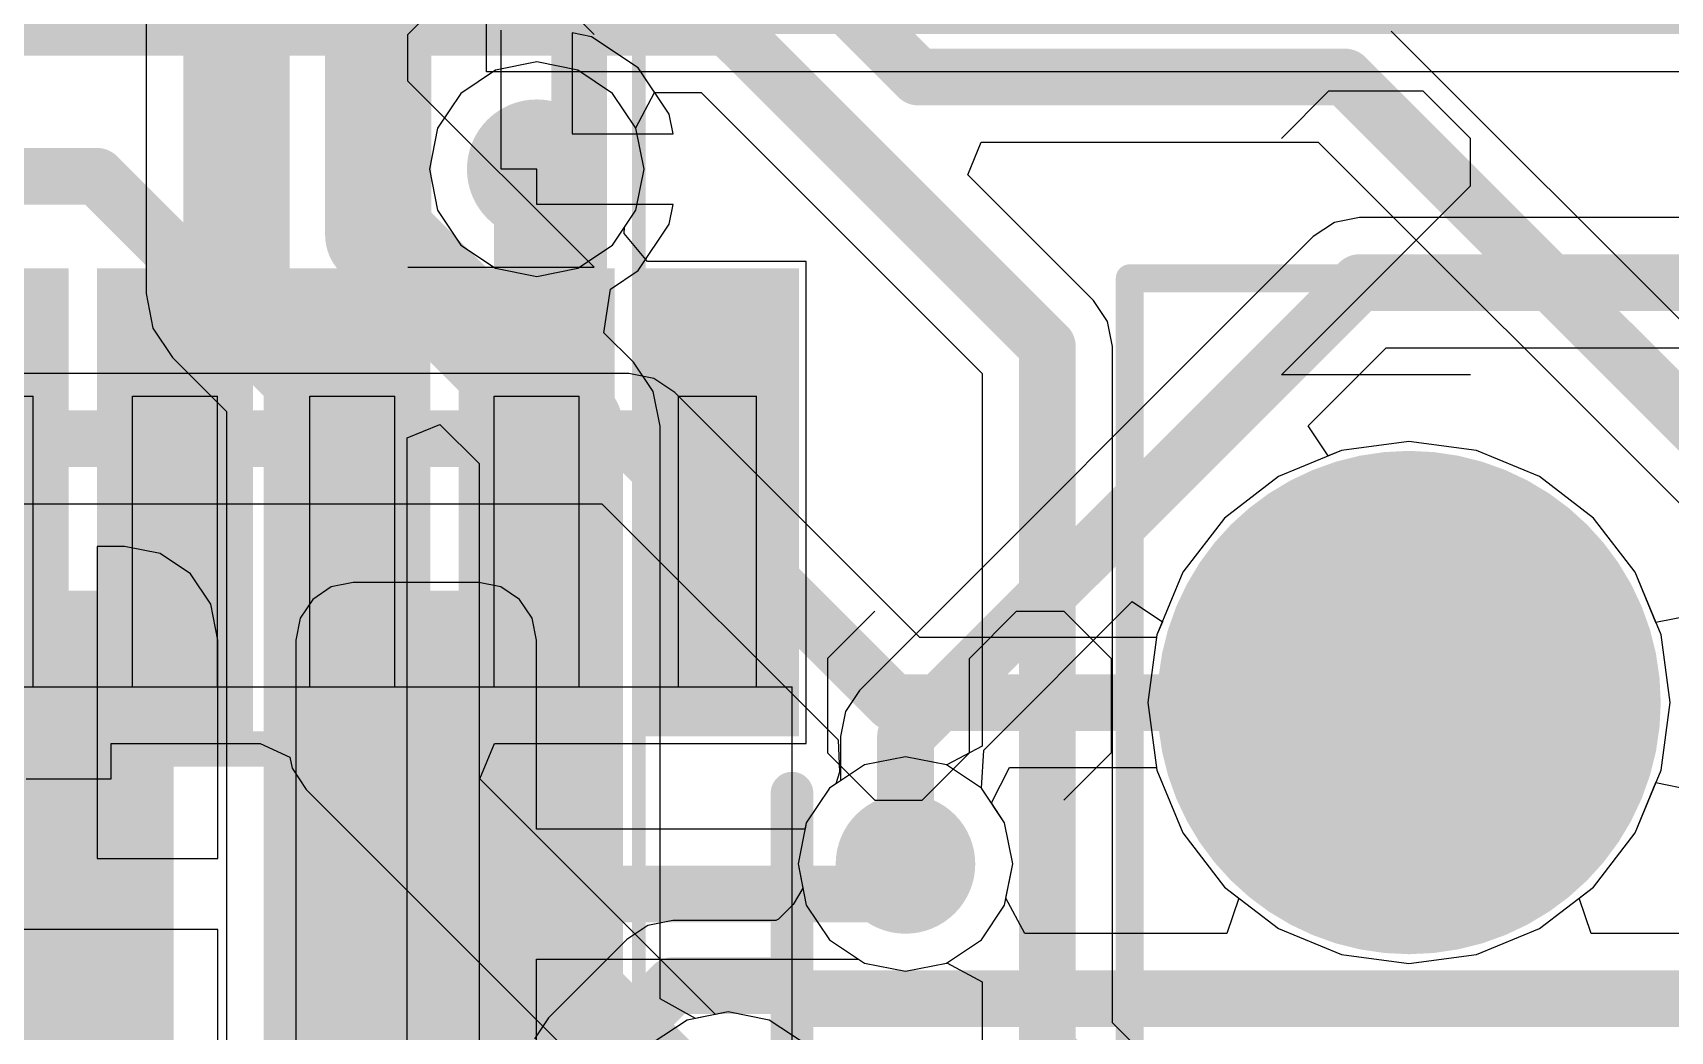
# Model space of a CAD drawing. Header units: millimetres. Extents: x 3.6 to 6.79, y 1.07 to 2.73.
# Drawn here: x 6.0869 to 6.3178, y 1.9534 to 2.0942 of the extents above; entities that cross this region are included whole.
import ezdxf

# ---------------------------------------------------------------- set-up
doc = ezdxf.new("R2010")
doc.units = ezdxf.units.MM
doc.header["$MEASUREMENT"] = 0
for name, color, linetype in [('BottomLayer', 5, 'Continuous'), ('BottomOverlay', 54, 'Continuous'), ('BottomPaste', 16, 'Continuous'), ('BottomSolder', 6, 'Continuous'), ('Mechanical13', 56, 'Continuous'), ('Mechanical15', 56, 'Continuous'), ('MidLayer1', 16, 'Continuous'), ('MidLayer2', 76, 'Continuous'), ('MultiLayer', 9, 'Continuous'), ('PadHoleLayer', 156, 'Continuous'), ('TopLayer', 1, 'Continuous'), ('TopOverlay', 2, 'Continuous'), ('TopPaste', 8, 'Continuous'), ('TopSolder', 216, 'Continuous'), ('ViaHoleLayer', 16, 'Continuous')]:
    doc.layers.add(name, color=color, linetype=linetype)

# ---------------------------------------------------------------- blocks, each defined once
blk = doc.blocks.new('61031621121_B_12')
at = {"layer": 'BottomOverlay'}
for p, q in [((0.12205, -0.39187), (0.12205, -0.41811)), ((0.12205, -0.41811), (0.14829, -0.39187)), ((0.14829, -0.39187), (0.15485, -0.39187)), ((0.15485, -0.39187), (0.1614, -0.39843)), ((0.1614, -0.41155), (0.15485, -0.41811))]:
    blk.add_line(p, q, dxfattribs=at)
blk = doc.blocks.new('JP3_D2C_B_114')
at = {"layer": 'BottomLayer', "const_width": 0.0315}
blk.add_lwpolyline([(-0.11575, -0.05, 1), (-0.08425, -0.05, 1)], format="xyb", close=True, dxfattribs=at)
at = {"layer": 'BottomSolder', "const_width": 0.0355}
blk.add_lwpolyline([(-0.11775, -0.05, 1), (-0.08225, -0.05, 1)], format="xyb", close=True, dxfattribs=at)
at = {"layer": 'Mechanical15', "const_width": 0.00394}
for points in [[(-0.15984, -0.08937), (-0.15984, 0.45512)], [(0.15984, -0.08937), (-0.15984, -0.08937)]]:
    blk.add_lwpolyline(points, dxfattribs=at)
at = {"layer": 'Mechanical15', "const_width": 0.00197}
blk.add_lwpolyline([(-0.16083, -0.08937, 1), (-0.15886, -0.08937, 1)], format="xyb", close=True, dxfattribs=at)
blk.add_lwpolyline([(-0.16083, -0.08937, 1), (-0.15886, -0.08937, 1)], format="xyb", close=True, dxfattribs=at)
at = {"layer": 'MidLayer1', "const_width": 0.0315}
blk.add_lwpolyline([(-0.11575, -0.05, 1), (-0.08425, -0.05, 1)], format="xyb", close=True, dxfattribs=at)
at = {"layer": 'MidLayer2', "const_width": 0.0315}
blk.add_lwpolyline([(-0.11575, -0.05, 1), (-0.08425, -0.05, 1)], format="xyb", close=True, dxfattribs=at)
at = {"layer": 'MultiLayer', "const_width": 0.0315}
blk.add_lwpolyline([(-0.11575, -0.05, 1), (-0.08425, -0.05, 1)], format="xyb", close=True, dxfattribs=at)
at = {"layer": 'PadHoleLayer', "const_width": 0.02165}
blk.add_lwpolyline([(-0.11083, -0.05, 1), (-0.08917, -0.05, 1)], format="xyb", close=True, dxfattribs=at)
at = {"layer": 'TopLayer', "const_width": 0.0315}
blk.add_lwpolyline([(-0.11575, -0.05, 1), (-0.08425, -0.05, 1)], format="xyb", close=True, dxfattribs=at)
at = {"layer": 'TopSolder', "const_width": 0.0355}
blk.add_lwpolyline([(-0.11775, -0.05, 1), (-0.08225, -0.05, 1)], format="xyb", close=True, dxfattribs=at)
blk = doc.blocks.new('SAMTEC_FTS_108_04_X_D_116')
at = {"layer": 'Mechanical15'}
for p, q in [((-0.22697, -0.09449), (-0.22697, 0.09449)), ((0.22697, -0.09449), (-0.22697, -0.09449))]:
    blk.add_line(p, q, dxfattribs=at)
at = {"layer": 'TopOverlay', "const_width": 0.00787}
for points in [[(-0.21772, -0.08524), (-0.21772, 0.08524)], [(-0.21772, -0.08524), (0.21772, -0.08524)]]:
    blk.add_lwpolyline(points, dxfattribs=at)
at = {"layer": 'TopOverlay', "const_width": 0.00394}
blk.add_lwpolyline([(-0.21968, -0.08524, 1), (-0.21575, -0.08524, 1)], format="xyb", close=True, dxfattribs=at)
blk.add_lwpolyline([(-0.21968, -0.08524, 1), (-0.21575, -0.08524, 1)], format="xyb", close=True, dxfattribs=at)
blk = doc.blocks.new('SOP65P640X110_16N_146')
at = {"layer": 'Mechanical13'}
for points in [[(0.089, 0.1), (0.089, -0.1)], [(0.089, 0.019), (0.089, 0.007)], [(0.13, 0.019), (0.13, 0.007)], [(0.089, 0.007), (0.13, 0.007)], [(0.089, -0.007), (0.13, -0.007)], [(0.089, -0.007), (0.089, -0.019)], [(0.13, -0.007), (0.13, -0.019)], [(0.089, -0.019), (0.13, -0.019)], [(0.089, -0.032), (0.13, -0.032)], [(0.089, -0.032), (0.089, -0.044)], [(0.13, -0.032), (0.13, -0.044)], [(0.089, -0.044), (0.13, -0.044)], [(0.089, -0.058), (0.13, -0.058)], [(0.089, -0.058), (0.089, -0.07)], [(0.13, -0.058), (0.13, -0.07)], [(0.089, -0.07), (0.13, -0.07)], [(0.089, -0.084), (0.13, -0.084)], [(0.089, -0.084), (0.089, -0.095)], [(0.13, -0.084), (0.13, -0.095)], [(0.089, -0.095), (0.13, -0.095)], [(-0.089, -0.1), (0.089, -0.1)]]:
    blk.add_lwpolyline(points, dxfattribs=at)
for points in [[(0.089, 0.007, 1), (0.089, 0.007, 1)], [(0.089, 0.007, 1), (0.089, 0.007, 1)], [(0.13, 0.007, 1), (0.13, 0.007, 1)], [(0.13, 0.007, 1), (0.13, 0.007, 1)], [(0.089, -0.007, 1), (0.089, -0.007, 1)], [(0.089, -0.007, 1), (0.089, -0.007, 1)], [(0.13, -0.007, 1), (0.13, -0.007, 1)], [(0.13, -0.007, 1), (0.13, -0.007, 1)], [(0.089, -0.019, 1), (0.089, -0.019, 1)], [(0.089, -0.019, 1), (0.089, -0.019, 1)], [(0.13, -0.019, 1), (0.13, -0.019, 1)], [(0.13, -0.019, 1), (0.13, -0.019, 1)], [(0.089, -0.032, 1), (0.089, -0.032, 1)], [(0.089, -0.032, 1), (0.089, -0.032, 1)], [(0.13, -0.032, 1), (0.13, -0.032, 1)], [(0.13, -0.032, 1), (0.13, -0.032, 1)], [(0.089, -0.044, 1), (0.089, -0.044, 1)], [(0.089, -0.044, 1), (0.089, -0.044, 1)], [(0.13, -0.044, 1), (0.13, -0.044, 1)], [(0.13, -0.044, 1), (0.13, -0.044, 1)], [(0.089, -0.058, 1), (0.089, -0.058, 1)], [(0.089, -0.058, 1), (0.089, -0.058, 1)], [(0.13, -0.058, 1), (0.13, -0.058, 1)], [(0.13, -0.058, 1), (0.13, -0.058, 1)], [(0.089, -0.07, 1), (0.089, -0.07, 1)], [(0.089, -0.07, 1), (0.089, -0.07, 1)], [(0.13, -0.07, 1), (0.13, -0.07, 1)], [(0.13, -0.07, 1), (0.13, -0.07, 1)], [(0.089, -0.084, 1), (0.089, -0.084, 1)], [(0.089, -0.084, 1), (0.089, -0.084, 1)], [(0.13, -0.084, 1), (0.13, -0.084, 1)], [(0.13, -0.084, 1), (0.13, -0.084, 1)], [(0.089, -0.095, 1), (0.089, -0.095, 1)], [(0.089, -0.095, 1), (0.089, -0.095, 1)], [(0.13, -0.095, 1), (0.13, -0.095, 1)], [(0.13, -0.095, 1), (0.13, -0.095, 1)], [(0.089, -0.1, 1), (0.089, -0.1, 1)], [(0.089, -0.1, 1), (0.089, -0.1, 1)]]:
    blk.add_lwpolyline(points, format="xyb", close=True, dxfattribs=at)
at = {"layer": 'TopLayer'}
for points in [[(0.086, 0.006), (0.144, 0.006), (0.086, 0.02), (0.144, 0.02)], [(0.086, -0.02), (0.144, -0.02), (0.086, -0.006), (0.144, -0.006)], [(0.086, -0.045), (0.144, -0.045), (0.086, -0.031), (0.144, -0.031)], [(0.086, -0.071), (0.144, -0.071), (0.086, -0.057), (0.144, -0.057)], [(0.086, -0.097), (0.144, -0.097), (0.086, -0.083), (0.144, -0.083)]]:
    blk.add_solid(points, dxfattribs=at)
at = {"layer": 'TopOverlay', "const_width": 0.006}
blk.add_lwpolyline([(-0.074, -0.1), (0.074, -0.1)], dxfattribs=at)
at = {"layer": 'TopOverlay', "const_width": 0.003}
blk.add_lwpolyline([(0.0725, -0.1, 1), (0.0755, -0.1, 1)], format="xyb", close=True, dxfattribs=at)
at = {"layer": 'TopPaste'}
for points in [[(0.086, 0.006), (0.144, 0.006), (0.086, 0.02), (0.144, 0.02)], [(0.086, -0.02), (0.144, -0.02), (0.086, -0.006), (0.144, -0.006)], [(0.086, -0.045), (0.144, -0.045), (0.086, -0.031), (0.144, -0.031)], [(0.086, -0.071), (0.144, -0.071), (0.086, -0.057), (0.144, -0.057)], [(0.086, -0.097), (0.144, -0.097), (0.086, -0.083), (0.144, -0.083)]]:
    blk.add_solid(points, dxfattribs=at)
at = {"layer": 'TopSolder'}
for points in [[(0.082, 0.002), (0.148, 0.002), (0.082, 0.024), (0.148, 0.024)], [(0.082, -0.024), (0.148, -0.024), (0.082, -0.002), (0.148, -0.002)], [(0.082, -0.049), (0.148, -0.049), (0.082, -0.027), (0.148, -0.027)], [(0.082, -0.075), (0.148, -0.075), (0.082, -0.053), (0.148, -0.053)], [(0.082, -0.101), (0.148, -0.101), (0.082, -0.079), (0.148, -0.079)]]:
    blk.add_solid(points, dxfattribs=at)
blk = doc.blocks.new('SOIC127P599X175_8N_B_158')
at = {"layer": 'BottomLayer', "const_width": 0.00295}
for points in [[(-0.06289, -0.03386, 1), (-0.05994, -0.03386, 1)], [(-0.06289, -0.06614, 1), (-0.05994, -0.06614, 1)], [(-0.06289, -0.08386, 1), (-0.05994, -0.08386, 1)]]:
    blk.add_lwpolyline(points, format="xyb", close=True, dxfattribs=at)
at = {"layer": 'BottomLayer'}
for points in [[(-0.13307, -0.03681), (-0.06142, -0.03681), (-0.13307, -0.01319), (-0.06142, -0.01319)], [(-0.13602, -0.03386), (-0.05846, -0.03386), (-0.13602, -0.01614), (-0.05846, -0.01614)], [(-0.13307, -0.08681), (-0.06142, -0.08681), (-0.13307, -0.06319), (-0.06142, -0.06319)], [(-0.13602, -0.08386), (-0.05846, -0.08386), (-0.13602, -0.06614), (-0.05846, -0.06614)]]:
    blk.add_solid(points, dxfattribs=at)
at = {"layer": 'BottomOverlay', "const_width": 0.005}
blk.add_lwpolyline([(-0.07677, -0.09941), (0.07677, -0.09941)], dxfattribs=at)
at = {"layer": 'BottomOverlay', "const_width": 0.0025}
blk.add_lwpolyline([(-0.07802, -0.09941, 1), (-0.07552, -0.09941, 1)], format="xyb", close=True, dxfattribs=at)
at = {"layer": 'BottomPaste', "const_width": 0.00295}
for points in [[(-0.06289, -0.03386, 1), (-0.05994, -0.03386, 1)], [(-0.06289, -0.06614, 1), (-0.05994, -0.06614, 1)], [(-0.06289, -0.08386, 1), (-0.05994, -0.08386, 1)]]:
    blk.add_lwpolyline(points, format="xyb", close=True, dxfattribs=at)
at = {"layer": 'BottomPaste'}
for points in [[(-0.13307, -0.03681), (-0.06142, -0.03681), (-0.13307, -0.01319), (-0.06142, -0.01319)], [(-0.13602, -0.03386), (-0.05846, -0.03386), (-0.13602, -0.01614), (-0.05846, -0.01614)], [(-0.13307, -0.08681), (-0.06142, -0.08681), (-0.13307, -0.06319), (-0.06142, -0.06319)], [(-0.13602, -0.08386), (-0.05846, -0.08386), (-0.13602, -0.06614), (-0.05846, -0.06614)]]:
    blk.add_solid(points, dxfattribs=at)
at = {"layer": 'BottomSolder', "const_width": 0.00695}
for points in [[(-0.06489, -0.01614, 1), (-0.05794, -0.01614, 1)], [(-0.06489, -0.03386, 1), (-0.05794, -0.03386, 1)], [(-0.06489, -0.06614, 1), (-0.05794, -0.06614, 1)], [(-0.06489, -0.08386, 1), (-0.05794, -0.08386, 1)]]:
    blk.add_lwpolyline(points, format="xyb", close=True, dxfattribs=at)
at = {"layer": 'BottomSolder'}
for points in [[(-0.13307, -0.04081), (-0.06142, -0.04081), (-0.13307, -0.00919), (-0.06142, -0.00919)], [(-0.14002, -0.03386), (-0.05446, -0.03386), (-0.14002, -0.01614), (-0.05446, -0.01614)], [(-0.13307, -0.09081), (-0.06142, -0.09081), (-0.13307, -0.05919), (-0.06142, -0.05919)], [(-0.14002, -0.08386), (-0.05446, -0.08386), (-0.14002, -0.06614), (-0.05446, -0.06614)]]:
    blk.add_solid(points, dxfattribs=at)
at = {"layer": 'Mechanical13', "const_width": 0.005}
for points in [[(-0.07677, 0.09656), (-0.07677, -0.09656)], [(-0.07677, -0.09656), (0.07677, -0.09656)]]:
    blk.add_lwpolyline(points, dxfattribs=at)
at = {"layer": 'Mechanical13', "const_width": 0.0025}
blk.add_lwpolyline([(-0.07802, -0.09656, 1), (-0.07552, -0.09656, 1)], format="xyb", close=True, dxfattribs=at)
blk.add_lwpolyline([(-0.07802, -0.09656, 1), (-0.07552, -0.09656, 1)], format="xyb", close=True, dxfattribs=at)
at = {"layer": 'Mechanical15', "const_width": 0.00197}
blk.add_lwpolyline([(-0.14587, -0.1064), (0.14587, -0.1064)], dxfattribs=at)

msp = doc.modelspace()

# ---------------------------------------------------------------- linework, layer by layer
at = {"layer": 'BottomLayer'}
for p, q in [((6.158, 2.09013), (6.15221, 2.08898)), ((6.16379, 2.08898), (6.158, 2.09013)), ((6.15221, 2.08898), (6.1473, 2.0857)), ((6.1687, 2.0857), (6.16379, 2.08898)), ((6.1473, 2.0857), (6.14402, 2.08079)), ((6.17198, 2.08079), (6.1687, 2.0857)), ((6.14402, 2.08079), (6.14287, 2.075)), ((6.17313, 2.075), (6.17198, 2.08079)), ((6.14287, 2.075), (6.14402, 2.06921)), ((6.17198, 2.06921), (6.17313, 2.075)), ((6.14402, 2.06921), (6.1473, 2.0643)), ((6.1687, 2.0643), (6.17198, 2.06921)), ((6.1473, 2.0643), (6.15221, 2.06102)), ((6.16379, 2.06102), (6.1687, 2.0643)), ((6.15221, 2.06102), (6.158, 2.05987)), ((6.158, 2.05987), (6.16379, 2.06102)), ((6.171, 2.04618), (5.989, 2.04618)), ((6.17451, 2.04548), (6.171, 2.04618)), ((6.17749, 2.04349), (6.17451, 2.04548)), ((6.21203, 2.00895), (6.17749, 2.04349)), ((6.281, 2.03658), (6.27147, 2.03533)), ((6.29053, 2.03533), (6.281, 2.03658)), ((6.27147, 2.03533), (6.26259, 2.03165)), ((6.29941, 2.03165), (6.29053, 2.03533)), ((6.26259, 2.03165), (6.25497, 2.0258)), ((6.30703, 2.0258), (6.29941, 2.03165)), ((5.9928, 2.02782), (6.1672, 2.02782)), ((6.1672, 2.02782), (6.2005, 1.99452)), ((6.25497, 2.0258), (6.24912, 2.01818)), ((6.31288, 2.01818), (6.30703, 2.0258)), ((6.09986, 2.02179), (6.096, 2.02179)), ((6.096, 2.02179), (6.096, 1.97776)), ((6.10491, 2.02078), (6.09986, 2.02179)), ((6.1092, 2.01792), (6.10491, 2.02078)), ((6.24912, 2.01818), (6.24544, 2.0093)), ((6.31656, 2.0093), (6.31288, 2.01818)), ((6.11206, 2.01364), (6.1092, 2.01792)), ((6.12904, 2.01607), (6.12641, 2.01432)), ((6.13214, 2.01669), (6.12904, 2.01607)), ((6.14986, 2.01669), (6.13214, 2.01669)), ((6.15296, 2.01607), (6.14986, 2.01669)), ((6.15559, 2.01432), (6.15296, 2.01607)), ((6.11306, 2.00858), (6.11206, 2.01364)), ((6.12641, 2.01432), (6.12465, 2.01169)), ((6.15735, 2.01169), (6.15559, 2.01432)), ((6.12465, 2.01169), (6.12403, 2.00858)), ((6.15797, 2.00858), (6.15735, 2.01169)), ((6.2454, 2.00895), (6.21203, 2.00895)), ((6.24544, 2.0093), (6.2454, 2.00895)), ((6.31781, 1.99977), (6.31656, 2.0093)), ((6.11306, 1.97776), (6.11306, 2.00858)), ((6.12403, 2.00858), (6.12403, 1.93693)), ((6.15797, 1.98193), (6.15797, 2.00858)), ((6.31656, 1.99024), (6.31781, 1.99977)), ((6.2005, 1.99452), (6.20071, 1.98997)), ((6.22211, 1.9856), (6.22468, 1.9906)), ((6.22468, 1.9906), (6.2454, 1.9906)), ((6.2454, 1.9906), (6.24544, 1.99024)), ((6.2002, 1.9883), (6.1993, 1.9877)), ((6.20071, 1.98997), (6.2002, 1.9883)), ((6.24544, 1.99024), (6.24912, 1.98137)), ((6.31288, 1.98137), (6.31656, 1.99024)), ((6.1993, 1.9877), (6.19602, 1.98279)), ((6.22398, 1.98279), (6.22211, 1.9856)), ((6.19585, 1.98193), (6.15797, 1.98193)), ((6.19602, 1.98279), (6.19585, 1.98193)), ((6.22513, 1.977), (6.22398, 1.98279)), ((6.24912, 1.98137), (6.25497, 1.97374)), ((6.30703, 1.97374), (6.31288, 1.98137)), ((6.096, 1.97776), (6.11306, 1.97776)), ((6.22398, 1.97121), (6.22513, 1.977)), ((6.25497, 1.97374), (6.26259, 1.96789)), ((6.29941, 1.96789), (6.30703, 1.97374)), ((6.2207, 1.9663), (6.22398, 1.97121)), ((6.091, 1.96776), (6.06894, 1.96776)), ((6.11306, 1.96776), (6.091, 1.96776)), ((6.11306, 1.93693), (6.11306, 1.96776)), ((6.26259, 1.96789), (6.27147, 1.96422)), ((6.29053, 1.96422), (6.29941, 1.96789)), ((6.21579, 1.96302), (6.2207, 1.9663)), ((6.15797, 1.93693), (6.15797, 1.96358)), ((6.15797, 1.96358), (6.20337, 1.96358)), ((6.20337, 1.96358), (6.20421, 1.96302)), ((6.20421, 1.96302), (6.21, 1.96187)), ((6.21, 1.96187), (6.21579, 1.96302)), ((6.27147, 1.96422), (6.281, 1.96296)), ((6.281, 1.96296), (6.29053, 1.96422)), ((6.185, 1.95613), (6.17921, 1.95498)), ((6.19079, 1.95498), (6.185, 1.95613)), ((6.17921, 1.95498), (6.1743, 1.9517)), ((6.1957, 1.9517), (6.19079, 1.95498))]:
    msp.add_line(p, q, dxfattribs=at)
for points, const_width in [([(6.15308, 2.075, 1), (6.16292, 2.075, 1)], 0.00984), ([(6.169, 2.037, 1), (6.173, 2.037, 1)], 0.004), ([(6.169, 2.037, 1), (6.173, 2.037, 1)], 0.004), ([(6.20623, 1.99977, 1), (6.21023, 1.99977, 1)], 0.004), ([(6.20623, 1.99977, 1), (6.21023, 1.99977, 1)], 0.004), ([(6.279, 1.99977, 1), (6.283, 1.99977, 1)], 0.004), ([(6.20508, 1.977, 1), (6.21492, 1.977, 1)], 0.00984), ([(6.208, 1.977, 1), (6.212, 1.977, 1)], 0.004), ([(6.089, 1.97276, 1), (6.093, 1.97276, 1)], 0.004), ([(6.139, 1.97276, 1), (6.143, 1.97276, 1)], 0.004), ([(6.139, 1.97276, 1), (6.143, 1.97276, 1)], 0.004), ([(6.20376, 1.97276, 1), (6.20776, 1.97276, 1)], 0.004), ([(6.20376, 1.97276, 1), (6.20776, 1.97276, 1)], 0.004)]:
    msp.add_lwpolyline(points, format="xyb", close=True, dxfattribs=dict(at, const_width=const_width))
at = {"layer": 'BottomLayer', "const_width": 0.008}
for points in [[(5.989, 2.037), (6.171, 2.037)], [(6.171, 2.037), (6.20823, 1.99977)], [(6.20823, 1.99977), (6.281, 1.99977)], [(6.20576, 1.97276), (6.21, 1.977)], [(6.091, 1.912), (6.091, 1.97276)], [(6.141, 1.97276), (6.20576, 1.97276)], [(6.141, 1.885), (6.141, 1.97276)]]:
    msp.add_lwpolyline(points, dxfattribs=at)
at = {"layer": 'MidLayer1'}
for p, q in [((6.10291, 2.19006), (6.10291, 2.05746)), ((6.153, 2.075), (6.153, 2.09461)), ((6.16574, 2.09369), (6.163, 2.09424)), ((6.163, 2.09424), (6.163, 2.08)), ((6.17231, 2.08931), (6.16574, 2.09369)), ((6.17669, 2.08274), (6.17231, 2.08931)), ((6.17724, 2.08), (6.17669, 2.08274)), ((6.163, 2.08), (6.17724, 2.08)), ((6.158, 2.075), (6.153, 2.075)), ((6.158, 2.07), (6.158, 2.075)), ((6.17724, 2.07), (6.158, 2.07)), ((6.17669, 2.06726), (6.17724, 2.07)), ((6.17231, 2.06069), (6.17669, 2.06726)), ((6.27049, 2.06748), (6.26751, 2.06549)), ((6.274, 2.06818), (6.27049, 2.06748)), ((6.47, 2.06818), (6.274, 2.06818)), ((6.26751, 2.06549), (6.20351, 2.00149)), ((6.16841, 2.05809), (6.17231, 2.06069)), ((6.10291, 2.05746), (6.10388, 2.05258)), ((6.16748, 2.05194), (6.16841, 2.05809)), ((6.10388, 2.05258), (6.10665, 2.04845)), ((6.17167, 2.04776), (6.16748, 2.05194)), ((6.10665, 2.04845), (6.11426, 2.04084)), ((6.26677, 2.03879), (6.2778, 2.04982)), ((6.2778, 2.04982), (6.4662, 2.04982)), ((6.17443, 2.04362), (6.17167, 2.04776)), ((6.1754, 2.03875), (6.17443, 2.04362)), ((6.11426, 2.04084), (6.11426, 1.80229)), ((6.13974, 2.0371), (6.14436, 2.03901)), ((6.14436, 2.03901), (6.14991, 2.03347)), ((6.13974, 1.79701), (6.13974, 2.0371)), ((6.1754, 1.95799), (6.1754, 2.03875)), ((6.2696, 2.03455), (6.26677, 2.03879)), ((6.281, 2.03658), (6.27147, 2.03533)), ((6.29053, 2.03533), (6.281, 2.03658)), ((6.27147, 2.03533), (6.2696, 2.03455)), ((6.29941, 2.03165), (6.29053, 2.03533)), ((6.14991, 2.03347), (6.14991, 1.89534)), ((6.30703, 2.0258), (6.29941, 2.03165)), ((6.31288, 2.01818), (6.30703, 2.0258)), ((6.31656, 2.0093), (6.31288, 2.01818)), ((6.22104, 1.99306), (6.24198, 2.014)), ((6.24198, 2.014), (6.24622, 2.01117)), ((6.24622, 2.01117), (6.24544, 2.0093)), ((6.24544, 2.0093), (6.24419, 1.99977)), ((6.31781, 1.99977), (6.31656, 2.0093)), ((6.20351, 2.00149), (6.20152, 1.99851)), ((6.24419, 1.99977), (6.24544, 1.99024)), ((6.31656, 1.99024), (6.31781, 1.99977)), ((6.20152, 1.99851), (6.20082, 1.995)), ((6.20082, 1.995), (6.20082, 1.98872)), ((6.2207, 1.9877), (6.22104, 1.99306)), ((6.20082, 1.98872), (6.1993, 1.9877)), ((6.24544, 1.99024), (6.24912, 1.98137)), ((6.31288, 1.98137), (6.31656, 1.99024)), ((6.1993, 1.9877), (6.19602, 1.98279)), ((6.22398, 1.98279), (6.2207, 1.9877)), ((6.19602, 1.98279), (6.19487, 1.977)), ((6.22513, 1.977), (6.22398, 1.98279)), ((6.24912, 1.98137), (6.25497, 1.97374)), ((6.30703, 1.97374), (6.31288, 1.98137)), ((6.19487, 1.977), (6.19602, 1.97121)), ((6.22398, 1.97121), (6.22513, 1.977)), ((6.25497, 1.97374), (6.26259, 1.96789)), ((6.29941, 1.96789), (6.30703, 1.97374)), ((6.19602, 1.97121), (6.1993, 1.9663)), ((6.2207, 1.9663), (6.22398, 1.97121)), ((6.26259, 1.96789), (6.27147, 1.96422)), ((6.29053, 1.96422), (6.29941, 1.96789)), ((6.1993, 1.9663), (6.20421, 1.96302)), ((6.21579, 1.96302), (6.2207, 1.9663)), ((6.20421, 1.96302), (6.21, 1.96187)), ((6.21, 1.96187), (6.21579, 1.96302)), ((6.27147, 1.96422), (6.281, 1.96296)), ((6.281, 1.96296), (6.29053, 1.96422)), ((6.1804, 1.95522), (6.1754, 1.95799)), ((6.185, 1.95613), (6.1804, 1.95522)), ((6.19079, 1.95498), (6.185, 1.95613)), ((6.1957, 1.9517), (6.19079, 1.95498))]:
    msp.add_line(p, q, dxfattribs=at)
for points, const_width in [([(6.13566, 2.06575), (6.13566, 2.21466)], 0.015), ([(6.11566, 2.05746), (6.11566, 2.19534)], 0.015), ([(6.13566, 2.06575), (6.16266, 2.03875)], 0.015), ([(6.11566, 2.05746), (6.127, 2.04612)], 0.015), ([(6.21, 1.995), (6.274, 2.059)], 0.008), ([(6.274, 2.059), (6.47, 2.059)], 0.008), ([(6.127, 1.79701), (6.127, 2.04612)], 0.015), ([(6.16266, 1.89534), (6.16266, 2.03875)], 0.015), ([(6.21, 1.977), (6.21, 1.995)], 0.008)]:
    msp.add_lwpolyline(points, dxfattribs=dict(at, const_width=const_width))
for points, const_width in [([(6.15308, 2.075, 1), (6.16292, 2.075, 1)], 0.00984), ([(6.13191, 2.06575, 1), (6.13941, 2.06575, 1)], 0.0075), ([(6.13191, 2.06575, 1), (6.13941, 2.06575, 1)], 0.0075), ([(6.11191, 2.05746, 1), (6.11941, 2.05746, 1)], 0.0075), ([(6.11191, 2.05746, 1), (6.11941, 2.05746, 1)], 0.0075), ([(6.272, 2.059, 1), (6.276, 2.059, 1)], 0.004), ([(6.272, 2.059, 1), (6.276, 2.059, 1)], 0.004), ([(6.12325, 2.04612, 1), (6.13075, 2.04612, 1)], 0.0075), ([(6.12325, 2.04612, 1), (6.13075, 2.04612, 1)], 0.0075), ([(6.15891, 2.03875, 1), (6.16641, 2.03875, 1)], 0.0075), ([(6.15891, 2.03875, 1), (6.16641, 2.03875, 1)], 0.0075), ([(6.208, 1.995, 1), (6.212, 1.995, 1)], 0.004), ([(6.208, 1.995, 1), (6.212, 1.995, 1)], 0.004), ([(6.20508, 1.977, 1), (6.21492, 1.977, 1)], 0.00984), ([(6.208, 1.977, 1), (6.212, 1.977, 1)], 0.004)]:
    msp.add_lwpolyline(points, format="xyb", close=True, dxfattribs=dict(at, const_width=const_width))
at = {"layer": 'MidLayer2'}
for p, q in [((6.158, 2.09013), (6.15221, 2.08898)), ((6.16379, 2.08898), (6.158, 2.09013)), ((6.15221, 2.08898), (6.1473, 2.0857)), ((6.1687, 2.0857), (6.16379, 2.08898)), ((6.1473, 2.0857), (6.14402, 2.08079)), ((6.17198, 2.08079), (6.1687, 2.0857)), ((6.14402, 2.08079), (6.14287, 2.075)), ((6.17313, 2.075), (6.17198, 2.08079)), ((6.14287, 2.075), (6.14402, 2.06921)), ((6.17198, 2.06921), (6.17313, 2.075)), ((6.14402, 2.06921), (6.1473, 2.0643)), ((6.1687, 2.0643), (6.17198, 2.06921)), ((6.1473, 2.0643), (6.15221, 2.06102)), ((6.16379, 2.06102), (6.1687, 2.0643)), ((6.15221, 2.06102), (6.158, 2.05987)), ((6.158, 2.05987), (6.16379, 2.06102)), ((6.281, 2.03658), (6.27147, 2.03533)), ((6.29053, 2.03533), (6.281, 2.03658)), ((6.27147, 2.03533), (6.26259, 2.03165)), ((6.29941, 2.03165), (6.29053, 2.03533)), ((6.26259, 2.03165), (6.25497, 2.0258)), ((6.30703, 2.0258), (6.29941, 2.03165)), ((6.25497, 2.0258), (6.24912, 2.01818)), ((6.31288, 2.01818), (6.30703, 2.0258)), ((6.24912, 2.01818), (6.24544, 2.0093)), ((6.31656, 2.0093), (6.31288, 2.01818)), ((6.24544, 2.0093), (6.24419, 1.99977)), ((6.31781, 1.99977), (6.31656, 2.0093)), ((6.24419, 1.99977), (6.24544, 1.99024)), ((6.31656, 1.99024), (6.31781, 1.99977)), ((6.20421, 1.99098), (6.1993, 1.9877)), ((6.21, 1.99213), (6.20421, 1.99098)), ((6.21579, 1.99098), (6.21, 1.99213)), ((6.2207, 1.9877), (6.21579, 1.99098)), ((6.24544, 1.99024), (6.24912, 1.98137)), ((6.31288, 1.98137), (6.31656, 1.99024)), ((6.1993, 1.9877), (6.19602, 1.98279)), ((6.22398, 1.98279), (6.2207, 1.9877)), ((6.19602, 1.98279), (6.19487, 1.977)), ((6.22513, 1.977), (6.22398, 1.98279)), ((6.24912, 1.98137), (6.25497, 1.97374)), ((6.30703, 1.97374), (6.31288, 1.98137)), ((6.19487, 1.977), (6.19555, 1.97357)), ((6.22417, 1.97218), (6.22513, 1.977)), ((6.19555, 1.97357), (6.19416, 1.97128)), ((6.22684, 1.96718), (6.22417, 1.97218)), ((6.25497, 1.97374), (6.25701, 1.97218)), ((6.25701, 1.97218), (6.25531, 1.96718)), ((6.30499, 1.97218), (6.30703, 1.97374)), ((6.30669, 1.96718), (6.30499, 1.97218)), ((6.19416, 1.97128), (6.19211, 1.96921)), ((6.17368, 1.96832), (6.17071, 1.96633)), ((6.1772, 1.96902), (6.17368, 1.96832)), ((6.19174, 1.96902), (6.1772, 1.96902)), ((6.19211, 1.96921), (6.19174, 1.96902)), ((6.17071, 1.96633), (6.15967, 1.95529)), ((6.25531, 1.96718), (6.22684, 1.96718)), ((6.3445, 1.96718), (6.30669, 1.96718)), ((6.15967, 1.95529), (6.15768, 1.95232))]:
    msp.add_line(p, q, dxfattribs=at)
for points, const_width in [([(6.15308, 2.075, 1), (6.16292, 2.075, 1)], 0.00984), ([(6.20508, 1.977, 1), (6.21492, 1.977, 1)], 0.00984), ([(6.1752, 1.95984, 1), (6.1792, 1.95984, 1)], 0.004), ([(6.1752, 1.95984, 1), (6.1792, 1.95984, 1)], 0.004), ([(6.1908, 1.95984, 1), (6.1948, 1.95984, 1)], 0.004), ([(6.1908, 1.95984, 1), (6.1948, 1.95984, 1)], 0.004), ([(6.19265, 1.958, 1), (6.19665, 1.958, 1)], 0.004), ([(6.19265, 1.958, 1), (6.19665, 1.958, 1)], 0.004)]:
    msp.add_lwpolyline(points, format="xyb", close=True, dxfattribs=dict(at, const_width=const_width))
at = {"layer": 'MidLayer2', "const_width": 0.008}
for points in [[(6.16616, 1.9488), (6.1772, 1.95984)], [(6.1772, 1.95984), (6.1928, 1.95984)], [(6.1928, 1.95984), (6.19465, 1.958)], [(6.19465, 1.958), (6.439, 1.958)]]:
    msp.add_lwpolyline(points, dxfattribs=at)
at = {"layer": 'MultiLayer', "const_width": 0.00984}
for points in [[(6.15308, 2.075, 1), (6.16292, 2.075, 1)], [(6.20508, 1.977, 1), (6.21492, 1.977, 1)]]:
    msp.add_lwpolyline(points, format="xyb", close=True, dxfattribs=at)
at = {"layer": 'TopLayer'}
for p, q in [((6.33649, 2.03649), (6.27849, 2.09449)), ((6.17196, 2.08083), (6.17463, 2.08583)), ((6.17463, 2.08583), (6.18119, 2.08583)), ((6.18119, 2.08583), (6.22082, 2.0462)), ((6.17198, 2.08079), (6.17196, 2.08083)), ((6.17313, 2.075), (6.17198, 2.08079)), ((6.21877, 2.0742), (6.22069, 2.07882)), ((6.22069, 2.07882), (6.2682, 2.07882)), ((6.2682, 2.07882), (6.32082, 2.0262)), ((6.17198, 2.06921), (6.17313, 2.075)), ((6.23649, 2.05649), (6.21877, 2.0742)), ((6.1704, 2.06684), (6.17198, 2.06921)), ((6.17032, 2.06592), (6.1704, 2.06684)), ((6.17362, 2.062), (6.17032, 2.06592)), ((6.196, 2.062), (6.17362, 2.062)), ((6.196, 1.994), (6.196, 2.062)), ((6.23848, 2.05351), (6.23649, 2.05649)), ((6.23918, 2.05), (6.23848, 2.05351)), ((6.23918, 1.95457), (6.23918, 2.05)), ((6.22082, 2.0462), (6.22082, 1.99363)), ((6.281, 2.03658), (6.27147, 2.03533)), ((6.29053, 2.03533), (6.281, 2.03658)), ((6.27147, 2.03533), (6.26259, 2.03165)), ((6.29941, 2.03165), (6.29053, 2.03533)), ((6.26259, 2.03165), (6.25497, 2.0258)), ((6.30703, 2.0258), (6.29941, 2.03165)), ((6.25497, 2.0258), (6.24912, 2.01818)), ((6.31288, 2.01818), (6.30703, 2.0258)), ((6.24912, 2.01818), (6.24544, 2.0093)), ((6.31582, 2.01107), (6.31288, 2.01818)), ((6.32082, 2.01206), (6.31582, 2.01107)), ((6.24544, 2.0093), (6.24419, 1.99977)), ((6.24419, 1.99977), (6.24544, 1.99024)), ((6.098, 1.989), (6.098, 1.994)), ((6.098, 1.994), (6.119, 1.994)), ((6.119, 1.994), (6.12321, 1.99208)), ((6.14998, 1.989), (6.15205, 1.994)), ((6.15205, 1.994), (6.167, 1.994)), ((6.167, 1.994), (6.17, 1.994)), ((6.17, 1.994), (6.175, 1.994)), ((6.175, 1.994), (6.196, 1.994)), ((6.22082, 1.99363), (6.21582, 1.99096)), ((6.12321, 1.99208), (6.12352, 1.99049)), ((6.12352, 1.99049), (6.12551, 1.98751)), ((6.20421, 1.99098), (6.1993, 1.9877)), ((6.21, 1.99213), (6.20421, 1.99098)), ((6.21579, 1.99098), (6.21, 1.99213)), ((6.21582, 1.99096), (6.21579, 1.99098)), ((6.086, 1.989), (6.098, 1.989)), ((6.1832, 1.95578), (6.14998, 1.989)), ((6.24544, 1.99024), (6.24912, 1.98137)), ((6.31288, 1.98137), (6.31582, 1.98847)), ((6.31582, 1.98847), (6.32082, 1.98748)), ((6.12551, 1.98751), (6.17022, 1.9428)), ((6.1993, 1.9877), (6.19602, 1.98279)), ((6.19602, 1.98279), (6.19487, 1.977)), ((6.24912, 1.98137), (6.25497, 1.97374)), ((6.30703, 1.97374), (6.31288, 1.98137)), ((6.19487, 1.977), (6.19602, 1.97121)), ((6.25497, 1.97374), (6.26259, 1.96789)), ((6.29941, 1.96789), (6.30703, 1.97374)), ((6.19602, 1.97121), (6.1993, 1.9663)), ((6.26259, 1.96789), (6.27147, 1.96422)), ((6.29053, 1.96422), (6.29941, 1.96789)), ((6.1993, 1.9663), (6.20421, 1.96302)), ((6.20421, 1.96302), (6.21, 1.96187)), ((6.21, 1.96187), (6.21579, 1.96302)), ((6.21579, 1.96302), (6.21582, 1.96304)), ((6.21582, 1.96304), (6.22082, 1.96037)), ((6.27147, 1.96422), (6.281, 1.96296)), ((6.281, 1.96296), (6.29053, 1.96422)), ((6.22082, 1.96037), (6.22082, 1.95077)), ((6.185, 1.95613), (6.1832, 1.95578)), ((6.19079, 1.95498), (6.185, 1.95613)), ((6.1957, 1.9517), (6.19079, 1.95498)), ((6.26231, 1.93144), (6.23918, 1.95457))]:
    msp.add_line(p, q, dxfattribs=at)
for points, const_width in [([(6.19079, 2.109), (6.2118, 2.088)], 0.008), ([(6.026, 2.095), (6.185, 2.095)], 0.008), ([(6.185, 2.095), (6.23, 2.05)], 0.008), ([(6.2118, 2.088), (6.272, 2.088)], 0.008), ([(6.272, 2.088), (6.33, 2.03)], 0.008), ([(6.158, 2.028), (6.158, 2.075)], 0.012), ([(6.067, 2.074), (6.096, 2.074)], 0.008), ([(6.096, 2.074), (6.107, 2.063)], 0.008), ([(6.107, 2.028), (6.107, 2.063)], 0.008), ([(6.23, 1.95077), (6.23, 2.05)], 0.008), ([(6.132, 1.994), (6.132, 2.028)], 0.008), ([(6.132, 1.994), (6.185, 1.941)], 0.008), ([(6.23, 1.95077), (6.281, 1.89977)], 0.008)]:
    msp.add_lwpolyline(points, dxfattribs=dict(at, const_width=const_width))
for points, const_width in [([(6.183, 2.095, 1), (6.187, 2.095, 1)], 0.004), ([(6.183, 2.095, 1), (6.187, 2.095, 1)], 0.004), ([(6.2098, 2.088, 1), (6.2138, 2.088, 1)], 0.004), ([(6.2098, 2.088, 1), (6.2138, 2.088, 1)], 0.004), ([(6.27, 2.088, 1), (6.274, 2.088, 1)], 0.004), ([(6.27, 2.088, 1), (6.274, 2.088, 1)], 0.004), ([(6.15308, 2.075, 1), (6.16292, 2.075, 1)], 0.00984), ([(6.155, 2.075, 1), (6.161, 2.075, 1)], 0.006), ([(6.094, 2.074, 1), (6.098, 2.074, 1)], 0.004), ([(6.094, 2.074, 1), (6.098, 2.074, 1)], 0.004), ([(6.105, 2.063, 1), (6.109, 2.063, 1)], 0.004), ([(6.105, 2.063, 1), (6.109, 2.063, 1)], 0.004), ([(6.228, 2.05, 1), (6.232, 2.05, 1)], 0.004), ([(6.228, 2.05, 1), (6.232, 2.05, 1)], 0.004), ([(6.105, 2.028, 1), (6.109, 2.028, 1)], 0.004), ([(6.13, 2.028, 1), (6.134, 2.028, 1)], 0.004), ([(6.155, 2.028, 1), (6.161, 2.028, 1)], 0.006), ([(6.13, 1.994, 1), (6.134, 1.994, 1)], 0.004), ([(6.13, 1.994, 1), (6.134, 1.994, 1)], 0.004), ([(6.20508, 1.977, 1), (6.21492, 1.977, 1)], 0.00984), ([(6.228, 1.95077, 1), (6.232, 1.95077, 1)], 0.004), ([(6.228, 1.95077, 1), (6.232, 1.95077, 1)], 0.004)]:
    msp.add_lwpolyline(points, format="xyb", close=True, dxfattribs=dict(at, const_width=const_width))
at = {"layer": 'TopOverlay'}
for p, q in [((6.26966, 2.08599), (6.263, 2.07932)), ((6.28299, 2.08599), (6.26966, 2.08599)), ((6.28966, 2.07932), (6.28299, 2.08599)), ((6.28966, 2.07266), (6.28966, 2.07932)), ((6.263, 2.046), (6.28966, 2.07266)), ((6.28966, 2.046), (6.263, 2.046)), ((6.20568, 2.01266), (6.19901, 2.00599)), ((6.21901, 2.00599), (6.22567, 2.01266)), ((6.22567, 2.01266), (6.23234, 2.01266)), ((6.23234, 2.01266), (6.239, 2.00599)), ((6.19901, 2.00599), (6.19901, 1.99266)), ((6.21901, 1.99266), (6.21901, 2.00599)), ((6.239, 2.00599), (6.239, 1.99266)), ((6.19901, 1.99266), (6.20568, 1.986)), ((6.21234, 1.986), (6.21901, 1.99266)), ((6.239, 1.99266), (6.23234, 1.986)), ((6.20568, 1.986), (6.21234, 1.986))]:
    msp.add_line(p, q, dxfattribs=at)
at = {"layer": 'ViaHoleLayer', "const_width": 0.00591}
for points in [[(6.15505, 2.075, 1), (6.16095, 2.075, 1)], [(6.20705, 1.977, 1), (6.21295, 1.977, 1)]]:
    msp.add_lwpolyline(points, format="xyb", close=True, dxfattribs=at)

# ---------------------------------------------------------------- block references
for name, p, rotation in [('61031621121_B_12', (5.74798, 1.93914), 90), ('SAMTEC_FTS_108_04_X_D_116', (6.37791, 2.18324), 360), ('SOIC127P599X175_8N_B_158', (6.066, 2.07), 90), ('SOP65P640X110_16N_146', (6.094, 1.913), 90), ('JP3_D2C_B_114', (6.331, 1.89977), 270)]:
    msp.add_blockref(name, p, dxfattribs=dict(rotation=rotation))

doc.saveas('drawing.dxf')
